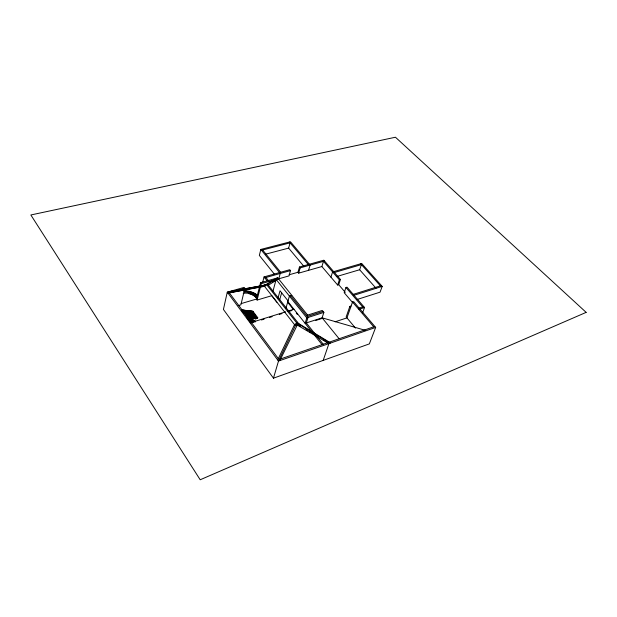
<?xml version="1.0" encoding="UTF-8"?>
<svg xmlns="http://www.w3.org/2000/svg" width="617" height="617" viewBox="0 0 617 617"><rect width="100%" height="100%" fill="white"/><g stroke="black" fill="none" stroke-linecap="round" stroke-linejoin="round"><path stroke-width="0.93" d="M246.191 315.38L242.473 309.927L241.656 310.166L244.371 313.814M242.473 309.927L247.278 316.837L248.111 316.583L243.229 310.035L242.396 310.282M335.124 321.796L346.947 317.886L352.523 302.014L353.641 301.651L375.668 327.426L369.344 343.893L273.454 378.182L223.423 309.441L227.28 292.157L244.116 287.391L244.841 288.34L240.892 304.829L238.177 305.623M243.144 310.374L243.977 310.127L248.859 316.668L248.026 316.922L243.229 310.035M248.859 316.668L243.977 310.127M246.808 313.467L244.725 310.22L243.892 310.467M245.473 310.312L250.271 317.184L245.473 310.312L244.64 310.559M308.562 270.331L310.12 265.086L290.46 241.764L260.821 249.43L259.348 255.407L274.31 274.087M250.471 316.544L246.214 310.397L245.389 310.652M246.129 310.744L247.702 310.582L252.5 317.439L247.702 310.582M247.363 316.475L246.538 316.729L248.929 317.67L247.24 318.187M251.073 314.631L248.443 310.675L247.618 310.922M249.183 310.767L253.98 317.608L249.183 310.767L248.358 311.014M249.098 311.107L250.656 310.945L255.453 317.778L250.656 310.945M250.355 316.837L249.523 317.092L244.725 310.22M251.389 311.037L256.186 317.863L251.389 311.037L250.571 311.284M250.101 317.863L253.325 317.184L248.443 310.675M248.404 318.835L250.008 318.657L248.929 317.67M252.122 311.122L256.919 317.94L252.122 311.122L251.304 311.377M252.692 311.878L252.854 311.238L252.037 311.485M248.142 319.413L250.595 318.981L250.093 318.31M250.841 317.948L254.065 317.269M251.011 317.269L246.214 310.397M248.728 319.737L251.181 319.298L250.679 318.634M251.589 318.033L254.806 317.354L249.916 310.852M246.962 310.49L251.759 317.354L248.504 313.004M307.636 315.11L277.766 277.851L260.544 282.733L256.387 299.098L257.104 300.039L271.765 295.705L276.871 302.222M249.222 320.408L251.852 319.282L249.307 320.061M252.33 318.117L255.538 317.439M257.104 300.039L261.276 283.673L260.544 282.733M250.656 320.47L252.438 319.606L249.044 320.647M253.07 318.195L256.271 317.524M253.325 317.184L252.152 316.074M250.394 321.056L253.024 319.93L249.63 320.979M262.726 282.077L264.053 276.91L289.751 269.722L290.476 270.601L288.987 275.899L278.791 278.791L280.234 273.47L260.821 249.43M253.803 318.279L257.004 317.608M251.829 321.125L253.618 320.254L250.224 321.303M254.543 318.364L257.736 317.693L252.854 311.238M254.806 317.354L250.379 311.917M251.574 321.712L254.204 320.578L249.962 321.889M255.276 318.449L255.114 319.097L257.574 318.341L257.736 317.693M250.548 322.221L254.798 320.902L251.312 322.305M255.392 321.226L255.214 321.92L254.204 320.578M272.976 291.193L276.131 279.455L306.811 317.863L305.122 323.323L322.105 317.817L365.233 330.303M303.734 266.166L288.64 248.111L290.067 242.867L261.508 250.278M277.835 298.697L280.025 290.769L288.039 300.865M279.709 299.754L281.661 292.713M285.81 308.647L289.412 296.075L291.802 295.358M321.881 266.544L298.667 273.146L297.942 272.274L299.461 267.007L323.84 260.189L340.437 279.486L338.71 284.692L337.638 285.015L321.881 266.544L323.493 261.338L339.358 279.81L337.638 285.015M298.667 273.146L300.186 267.878L299.461 267.007M273.454 378.182L278.498 361.053L295.342 325.699L297.533 322.267M306.109 323.609L308.022 317.477L290.607 295.72M330.92 277.141L332.594 271.935L361.701 263.474L382.201 286.404L380.041 292.173L356.495 299.677M306.433 315.495L322.275 310.444L323.871 312.395L322.105 317.817L339.103 338.725M362.395 313.343L364.531 307.505L347.047 287.167L345.967 287.499L344.193 292.705L352.785 302.777M323.185 360.397L328.93 343.607L328.097 342.558L279.894 359.194M337.221 276.37L359.642 269.745L361.423 264.616L334.422 272.49M350.965 306.055L349.847 306.418L346.16 316.945L355.469 328.082M277.681 359.958L294.525 324.65L296.754 322.969L298.42 323.393L329.308 342.142L330.141 343.183L296.754 322.969L266.729 284.769L228.56 291.795M279.81 360.606L297.247 325.082L296.754 322.969M268.356 285.201L278.506 278.776L275.76 280.064M277.766 277.851L266.729 284.769L227.28 292.157L278.498 361.053L375.668 327.426M272.637 281.961L274.195 281.013M265.626 284.792L276.578 278.19M329.308 342.142L374.827 326.439M359.04 308.107L363.737 306.58M359.048 309.294L364.531 307.505M315.75 320.485L321.889 318.488M306.811 317.863L323.871 312.395M307.227 316.482L323.077 311.423M354.011 295.273L382.201 286.404M353.233 294.363L381.422 285.532M251.142 322.552L285.686 311.816M287.53 311.246L293.954 309.248M251.05 322.899L255.299 321.573L254.798 320.902M261.446 319.984L264.115 319.151M269.459 317.485L272.128 316.652M279.254 314.439L281.977 313.59M289.219 311.338L291.941 310.49M247.826 318.511L252.584 317.099M247.108 317.524L249.607 316.752M251.096 316.93L248.52 318.033L251.844 317.015M339.358 279.81L340.437 279.486M241.077 303.61L257.189 298.859A10.582 7.265 13.2 0 0 243.214 293.345M289.149 274.766L297.942 272.274M235.686 290.946L244.841 288.34M261.276 283.673L274.38 279.948M264.762 277.812L290.476 270.601M300.186 267.878L324.565 261.037M265.873 254.104L288.64 248.111M230.21 292.589L265.457 285.941M264.508 286.303L228.005 293.129L229.285 292.767L278.421 358.739M298.867 325.46L300.487 326.416M306.171 329.74L307.798 330.689M309.418 331.637L311.045 332.586M312.665 333.535L315.102 334.962M316.729 335.91L318.349 336.859M324.033 340.191L325.66 341.139M297.247 325.082L328.93 343.607M360.675 263.767L380.388 285.856M359.642 269.745L375.961 288.154M345.967 287.499L362.649 306.927M338.71 284.692L345.273 292.373M352.523 302.014L373.701 326.825M349.847 306.418L350.649 307.359M289.373 242.041L308.299 264.531M262.641 249.985L280.658 272.267M306.317 322.938L314.523 333.257M316.868 336.203L323.308 344.317M287.846 301.551L311.562 331.445M313.906 334.399L322.105 344.733M287.653 302.23L293.198 309.225M296.253 313.081L297.409 314.539M265.935 277.48L268.904 281.236M264.053 276.91L267.138 280.82M253.232 312.595L255.399 315.464M253.618 320.254L254.119 320.925M253.024 319.93L253.525 320.593M252.438 319.606L252.939 320.269M251.852 319.282L252.353 319.945M251.266 318.958L251.767 319.621M247.895 314.917L249.523 317.092M243.931 291.162A14.361 9.864 13.2 0 1 250.888 292.011M251.636 292.25A14.361 9.864 13.2 0 1 257.42 295.435M243.977 290.939A14.368 9.864 13.2 0 1 257.474 295.219M247.872 292.404A12.471 8.561 13.2 0 1 251.235 293.229M252.037 293.53A12.471 8.561 13.2 0 1 256.849 296.569M244.525 292.026A12.471 8.561 13.2 0 1 256.903 296.345M248.674 293.615A10.582 7.265 13.2 0 1 250.124 293.977M250.826 294.209A10.582 7.265 13.2 0 1 252.839 295.096M253.456 295.45A10.582 7.265 13.2 0 1 256.703 298.412M586.15 312.372L200.201 479.771L30.85 214.971L395.451 137.229L586.15 312.372M299.245 324.434L295.342 325.699L263.744 285.332L267.593 284.229L299.245 324.434"/></g></svg>
